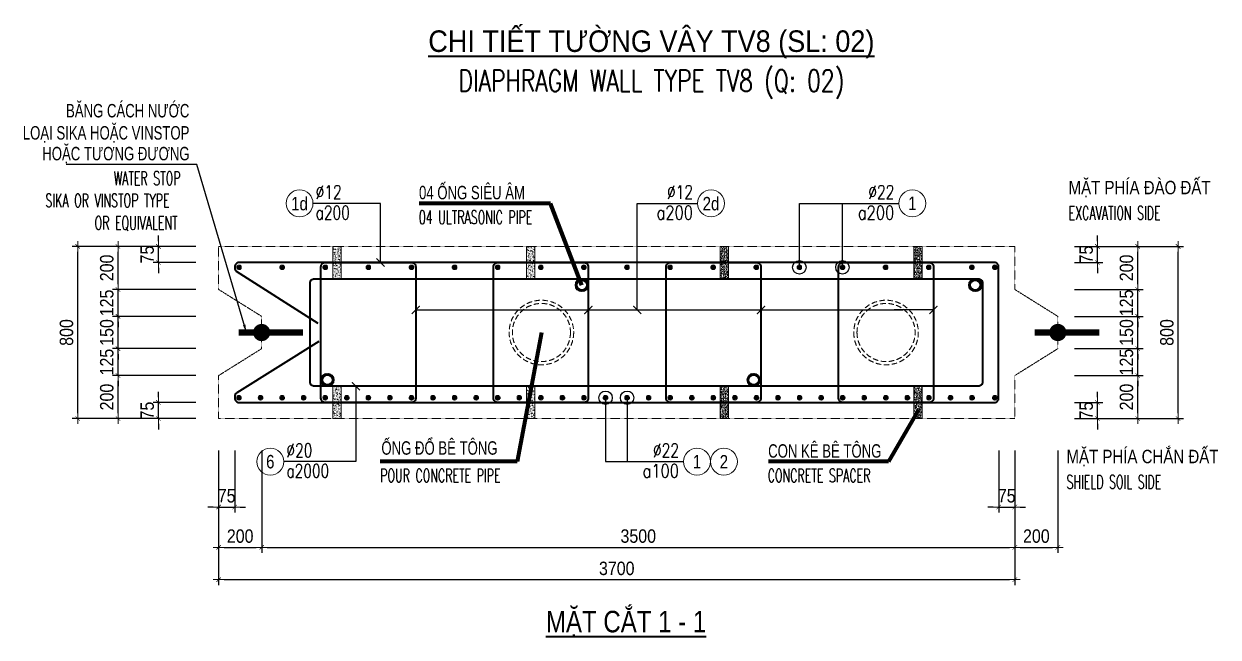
# Model space of a CAD drawing. Header units: millimetres. Extents: x -642477 to 1168880, y -27982 to 330379.
# Drawn here: x 1018572 to 1035221, y 93198 to 101745 of the extents above; entities that cross this region are included whole.
import ezdxf
from ezdxf.enums import TextEntityAlignment as Align

# ---------------------------------------------------------------- set-up
doc = ezdxf.new("R2010")
doc.units = ezdxf.units.MM
doc.linetypes.add('HIDDEN', pattern=[0.375, 0.25, -0.125])
doc.linetypes.add('HIDDEN2', pattern=[4.7625, 3.175, -1.5875])
doc.layers.get('0').update_dxf_attribs({"lineweight": 20})
doc.layers.get('Defpoints').update_dxf_attribs({"color": 151, "lineweight": 9})
for name, color, linetype, lineweight in [('NDC_S_BEAM', 3, 'HIDDEN2', 20), ('NDC_S_BREAK-LINE', 1, 'Continuous', 15), ('NDC_S_DIAPHGRAM WALL', 3, 'Continuous', 20), ('NDC_S_DIM', 1, 'Continuous', 15), ('NDC_S_ENG TITLE', 3, 'Continuous', 20), ('NDC_S_HATCH MATERIAL', 8, 'Continuous', 13), ('NDC_S_LEADER', 1, 'Continuous', 15), ('NDC_S_LEVEL TEXT', 7, 'Continuous', 20), ('NDC_S_REBAR', 4, 'Continuous', 35), ('NDC_S_VN TEXT', 7, 'Continuous', 20), ('NDC_S_VN TITLE', 6, 'Continuous', 35)]:
    doc.layers.add(name, color=color, linetype=linetype, lineweight=lineweight)
doc.layers.add('NDC_S_REBAR DES.', color=2, linetype='Continuous')
doc.styles.add('ARIAL', font='arial.ttf', dxfattribs={"width": 0.8})
doc.styles.add('NDC_ARIAL', font='arial.ttf', dxfattribs={"width": 0.85})
doc.styles.add('NDC_DIM', font='', dxfattribs={"width": 0.75})
doc.styles.add('NDC_EN TXT', font='romans.shx', dxfattribs={"width": 0.8})
doc.styles.get('NDC_DIM').set_extended_font_data('Dotum')
doc.dimstyles.new('A1-NDC-1-25 (x3)', dxfattribs={"dimscale": 75, "dimtxt": 2.5, "dimasz": 1, "dimexe": 1, "dimexo": 0, "dimgap": 0.8, "dimtad": 1, "dimdec": 0, "dimlfac": 0.333333, "dimdsep": 46, "dimtxsty": 'NDC_ARIAL', "dimblk": 'DIMMARK', "dimcen": 49999.938995, "dimdle": 1.5, "dimclrd": 1, "dimclre": 1, "dimclrt": 3, "dimadec": 0, "dimazin": 0, "dimtfac": 1, "dimtdec": 0, "dimtix": 1, "dimtmove": 2, "dimatfit": 3, "dimfxl": 1, "dimarcsym": 0})
doc.dimstyles.new('NDC_dim_25', dxfattribs={"dimscale": 25, "dimtxt": 2.2, "dimasz": 1.5, "dimexe": 1.5, "dimexo": 2.5, "dimgap": 1, "dimtad": 1, "dimdec": 0, "dimzin": 0, "dimdsep": 46, "dimtxsty": 'NDC_DIM', "dimblk": 'DIMMARK', "dimcen": 0.09, "dimdle": 1.2, "dimclrd": 1, "dimclre": 1, "dimclrt": 3, "dimadec": 0, "dimazin": 0, "dimtfac": 1, "dimtdec": 0, "dimtix": 1, "dimtofl": 0, "dimtmove": 0, "dimatfit": 3, "dimfxl": 6, "dimfxlon": 1, "dimtolj": 1, "dimtzin": 0, "dimarcsym": 0})

# ---------------------------------------------------------------- blocks, each defined once
blk = doc.blocks.new('DIMMARK')
at = {"layer": 'NDC_S_DIM', "color": 1}
blk.add_line((-1.5, 0), (1, 0), dxfattribs=at)
at = {"layer": 'NDC_S_DIM', "color": 2, "const_width": 0.1}
blk.add_lwpolyline([(-0.424, -0.424), (0.424, 0.424)], dxfattribs=at)
blk = doc.blocks.new('*D1582')
at = {"layer": 'Defpoints', "color": 0, "ltscale": 100, "transparency": 16777216}
for p in [(1019884, 96844), (1020967, 96844), (1020967, 96244)]:
    blk.add_point(p, dxfattribs=at)
at = {"layer": 'NDC_S_DIM', "color": 1, "lineweight": -2, "ltscale": 100, "transparency": 16777216}
for p, q in [((1020967, 96844), (1019809, 96844)), ((1019884, 96319), (1019884, 96769)), ((1020967, 96244), (1019809, 96244))]:
    blk.add_line(p, q, dxfattribs=at)
at = {"layer": 'NDC_S_DIM', "color": 1, "lineweight": -2, "ltscale": 100, "transparency": 16777216, "xscale": 75, "yscale": 75, "zscale": 75}
for p, rotation in [((1019884, 96844), 90), ((1019884, 96244), 270)]:
    blk.add_blockref('DIMMARK', p, dxfattribs=dict(at, rotation=rotation))
at = {"layer": 'NDC_S_DIM', "color": 3, "ltscale": 100, "transparency": 16777216, "insert": (1019728, 96544), "char_height": 187.5, "attachment_point": 5, "rotation": 90, "style": 'NDC_ARIAL'}
blk.add_mtext('200', dxfattribs=at)
blk = doc.blocks.new('*D1583')
at = {"layer": 'Defpoints', "color": 0, "ltscale": 100, "transparency": 16777216}
for p in [(1019884, 97219), (1020967, 97219), (1020967, 96844)]:
    blk.add_point(p, dxfattribs=at)
at = {"layer": 'NDC_S_DIM', "color": 1, "lineweight": -2, "ltscale": 100, "transparency": 16777216}
for p, q in [((1019884, 97294), (1019884, 97369)), ((1020967, 97219), (1019809, 97219)), ((1019884, 96844), (1019884, 97219)), ((1020967, 96844), (1019809, 96844)), ((1019884, 96769), (1019884, 96694))]:
    blk.add_line(p, q, dxfattribs=at)
at = {"layer": 'NDC_S_DIM', "color": 1, "lineweight": -2, "ltscale": 100, "transparency": 16777216, "xscale": 75, "yscale": 75, "zscale": 75}
for p, rotation in [((1019884, 97219), 270), ((1019884, 96844), 90)]:
    blk.add_blockref('DIMMARK', p, dxfattribs=dict(at, rotation=rotation))
at = {"layer": 'NDC_S_DIM', "color": 3, "ltscale": 100, "transparency": 16777216, "insert": (1019728, 97031), "char_height": 187.5, "attachment_point": 5, "rotation": 90, "style": 'NDC_ARIAL'}
blk.add_mtext('125', dxfattribs=at)
blk = doc.blocks.new('*D1584')
at = {"layer": 'Defpoints', "color": 0, "ltscale": 100, "transparency": 16777216}
for p in [(1019884, 97669), (1020967, 97669), (1020967, 97219)]:
    blk.add_point(p, dxfattribs=at)
at = {"layer": 'NDC_S_DIM', "color": 1, "lineweight": -2, "ltscale": 100, "transparency": 16777216}
for p, q in [((1019884, 97744), (1019884, 97819)), ((1020967, 97669), (1019809, 97669)), ((1019884, 97219), (1019884, 97669)), ((1020967, 97219), (1019809, 97219)), ((1019884, 97144), (1019884, 97069))]:
    blk.add_line(p, q, dxfattribs=at)
at = {"layer": 'NDC_S_DIM', "color": 1, "lineweight": -2, "ltscale": 100, "transparency": 16777216, "xscale": 75, "yscale": 75, "zscale": 75}
for p, rotation in [((1019884, 97669), 270), ((1019884, 97219), 90)]:
    blk.add_blockref('DIMMARK', p, dxfattribs=dict(at, rotation=rotation))
at = {"layer": 'NDC_S_DIM', "color": 3, "ltscale": 100, "transparency": 16777216, "insert": (1019728, 97444), "char_height": 187.5, "attachment_point": 5, "rotation": 90, "style": 'NDC_ARIAL'}
blk.add_mtext('150', dxfattribs=at)
blk = doc.blocks.new('*D1585')
at = {"layer": 'Defpoints', "color": 0, "ltscale": 100, "transparency": 16777216}
for p in [(1019884, 98044), (1020967, 98044), (1020967, 97669)]:
    blk.add_point(p, dxfattribs=at)
at = {"layer": 'NDC_S_DIM', "color": 1, "lineweight": -2, "ltscale": 100, "transparency": 16777216}
for p, q in [((1019884, 98119), (1019884, 98194)), ((1020967, 98044), (1019809, 98044)), ((1019884, 97669), (1019884, 98044)), ((1020967, 97669), (1019809, 97669)), ((1019884, 97594), (1019884, 97519))]:
    blk.add_line(p, q, dxfattribs=at)
at = {"layer": 'NDC_S_DIM', "color": 1, "lineweight": -2, "ltscale": 100, "transparency": 16777216, "xscale": 75, "yscale": 75, "zscale": 75}
for p, rotation in [((1019884, 98044), 270), ((1019884, 97669), 90)]:
    blk.add_blockref('DIMMARK', p, dxfattribs=dict(at, rotation=rotation))
at = {"layer": 'NDC_S_DIM', "color": 3, "ltscale": 100, "transparency": 16777216, "insert": (1019728, 97856), "char_height": 187.5, "attachment_point": 5, "rotation": 90, "style": 'NDC_ARIAL'}
blk.add_mtext('125', dxfattribs=at)
blk = doc.blocks.new('*D1586')
at = {"layer": 'Defpoints', "color": 0, "ltscale": 100, "transparency": 16777216}
for p in [(1019884, 98644), (1020967, 98644), (1020967, 98044)]:
    blk.add_point(p, dxfattribs=at)
at = {"layer": 'NDC_S_DIM', "color": 1, "lineweight": -2, "ltscale": 100, "transparency": 16777216}
for p, q in [((1020967, 98644), (1019809, 98644)), ((1019884, 98119), (1019884, 98569)), ((1020967, 98044), (1019809, 98044))]:
    blk.add_line(p, q, dxfattribs=at)
at = {"layer": 'NDC_S_DIM', "color": 1, "lineweight": -2, "ltscale": 100, "transparency": 16777216, "xscale": 75, "yscale": 75, "zscale": 75}
for p, rotation in [((1019884, 98644), 90), ((1019884, 98044), 270)]:
    blk.add_blockref('DIMMARK', p, dxfattribs=dict(at, rotation=rotation))
at = {"layer": 'NDC_S_DIM', "color": 3, "ltscale": 100, "transparency": 16777216, "insert": (1019728, 98344), "char_height": 187.5, "attachment_point": 5, "rotation": 90, "style": 'NDC_ARIAL'}
blk.add_mtext('200', dxfattribs=at)
blk = doc.blocks.new('*D1587')
at = {"layer": 'Defpoints', "color": 0, "ltscale": 100, "transparency": 16777216}
for p in [(1019322, 98644), (1020967, 98644), (1020967, 96244)]:
    blk.add_point(p, dxfattribs=at)
at = {"layer": 'NDC_S_DIM', "color": 1, "lineweight": -2, "ltscale": 100, "transparency": 16777216}
for p, q in [((1020967, 98644), (1019247, 98644)), ((1019322, 96319), (1019322, 98569)), ((1020967, 96244), (1019247, 96244))]:
    blk.add_line(p, q, dxfattribs=at)
at = {"layer": 'NDC_S_DIM', "color": 1, "lineweight": -2, "ltscale": 100, "transparency": 16777216, "xscale": 75, "yscale": 75, "zscale": 75}
for p, rotation in [((1019322, 98644), 90), ((1019322, 96244), 270)]:
    blk.add_blockref('DIMMARK', p, dxfattribs=dict(at, rotation=rotation))
at = {"layer": 'NDC_S_DIM', "color": 3, "ltscale": 100, "transparency": 16777216, "insert": (1019166, 97444), "char_height": 187.5, "attachment_point": 5, "rotation": 90, "style": 'NDC_ARIAL'}
blk.add_mtext('800', dxfattribs=at)
blk = doc.blocks.new('*D1588')
at = {"layer": 'Defpoints', "color": 0, "ltscale": 100, "transparency": 16777216}
for p in [(1020447, 96469), (1020967, 96469), (1020967, 96244)]:
    blk.add_point(p, dxfattribs=at)
at = {"layer": 'NDC_S_DIM', "color": 1, "lineweight": -2, "ltscale": 100, "transparency": 16777216}
for p, q in [((1020447, 96544), (1020447, 96619)), ((1020967, 96469), (1020372, 96469)), ((1020447, 96244), (1020447, 96469)), ((1020967, 96244), (1020372, 96244)), ((1020447, 96169), (1020447, 96094))]:
    blk.add_line(p, q, dxfattribs=at)
at = {"layer": 'NDC_S_DIM', "color": 1, "lineweight": -2, "ltscale": 100, "transparency": 16777216, "xscale": 75, "yscale": 75, "zscale": 75}
for p, rotation in [((1020447, 96469), 270), ((1020447, 96244), 90)]:
    blk.add_blockref('DIMMARK', p, dxfattribs=dict(at, rotation=rotation))
at = {"layer": 'NDC_S_DIM', "color": 3, "ltscale": 100, "transparency": 16777216, "insert": (1020291, 96356), "char_height": 187.5, "attachment_point": 5, "rotation": 90, "style": 'NDC_ARIAL'}
blk.add_mtext('75', dxfattribs=at)
blk = doc.blocks.new('*D1589')
at = {"layer": 'Defpoints', "color": 0, "ltscale": 100, "transparency": 16777216}
for p in [(1020447, 98644), (1020967, 98644), (1020967, 98419)]:
    blk.add_point(p, dxfattribs=at)
at = {"layer": 'NDC_S_DIM', "color": 1, "lineweight": -2, "ltscale": 100, "transparency": 16777216}
for p, q in [((1020447, 98719), (1020447, 98794)), ((1020967, 98644), (1020372, 98644)), ((1020447, 98419), (1020447, 98644)), ((1020967, 98419), (1020372, 98419)), ((1020447, 98344), (1020447, 98269))]:
    blk.add_line(p, q, dxfattribs=at)
at = {"layer": 'NDC_S_DIM', "color": 1, "lineweight": -2, "ltscale": 100, "transparency": 16777216, "xscale": 75, "yscale": 75, "zscale": 75}
for p, rotation in [((1020447, 98644), 270), ((1020447, 98419), 90)]:
    blk.add_blockref('DIMMARK', p, dxfattribs=dict(at, rotation=rotation))
at = {"layer": 'NDC_S_DIM', "color": 3, "ltscale": 100, "transparency": 16777216, "insert": (1020291, 98531), "char_height": 187.5, "attachment_point": 5, "rotation": 90, "style": 'NDC_ARIAL'}
blk.add_mtext('75', dxfattribs=at)
blk = doc.blocks.new('Ong sieu am')
at = {"layer": 'NDC_S_HATCH MATERIAL'}
h = blk.add_hatch(dxfattribs=at)
h.set_pattern_fill('ANSI31', color=256, scale=20)
h.set_pattern_definition([(45, (0, 0), (-1.76776695, 1.76776695), [])])
h.paths.add_polyline_path([(-7119.3, 51158.9, 1), (-7179.3, 51158.9, 1)])
h.paths.add_polyline_path([(-7171.3, 51158.9, -1), (-7127.3, 51158.9, -1)], flags=16)
at = {"layer": 'NDC_S_REBAR DES.'}
for radius in [30, 22]:
    blk.add_circle((-7149.3, 51158.9), radius, dxfattribs=at)
blk = doc.blocks.new('ong do BT')
at = {"layer": 'NDC_S_HATCH MATERIAL', "linetype": 'HIDDEN', "ltscale": 100}
for radius in [150, 135]:
    blk.add_circle((-6323.7, 51237.8), radius, dxfattribs=at)
blk = doc.blocks.new('*D1590')
at = {"layer": 'Defpoints', "color": 0, "ltscale": 100, "transparency": 16777216}
for p in [(1033218, 96844), (1034100, 96844), (1033218, 96244)]:
    blk.add_point(p, dxfattribs=at)
at = {"layer": 'NDC_S_DIM', "color": 1, "lineweight": -2, "ltscale": 100, "transparency": 16777216}
for p, q in [((1033218, 96844), (1034175, 96844)), ((1034100, 96319), (1034100, 96769)), ((1033218, 96244), (1034175, 96244))]:
    blk.add_line(p, q, dxfattribs=at)
at = {"layer": 'NDC_S_DIM', "color": 1, "lineweight": -2, "ltscale": 100, "transparency": 16777216, "xscale": 75, "yscale": 75, "zscale": 75}
for p, rotation in [((1034100, 96844), 90), ((1034100, 96244), 270)]:
    blk.add_blockref('DIMMARK', p, dxfattribs=dict(at, rotation=rotation))
at = {"layer": 'NDC_S_DIM', "color": 3, "ltscale": 100, "transparency": 16777216, "insert": (1033944, 96544), "char_height": 187.5, "attachment_point": 5, "rotation": 90, "style": 'NDC_ARIAL'}
blk.add_mtext('200', dxfattribs=at)
blk = doc.blocks.new('*D1591')
at = {"layer": 'Defpoints', "color": 0, "ltscale": 100, "transparency": 16777216}
for p in [(1033218, 97219), (1034100, 97219), (1033218, 96844)]:
    blk.add_point(p, dxfattribs=at)
at = {"layer": 'NDC_S_DIM', "color": 1, "lineweight": -2, "ltscale": 100, "transparency": 16777216}
for p, q in [((1034100, 97294), (1034100, 97369)), ((1033218, 97219), (1034175, 97219)), ((1034100, 96844), (1034100, 97219)), ((1033218, 96844), (1034175, 96844)), ((1034100, 96769), (1034100, 96694))]:
    blk.add_line(p, q, dxfattribs=at)
at = {"layer": 'NDC_S_DIM', "color": 1, "lineweight": -2, "ltscale": 100, "transparency": 16777216, "xscale": 75, "yscale": 75, "zscale": 75}
for p, rotation in [((1034100, 97219), 270), ((1034100, 96844), 90)]:
    blk.add_blockref('DIMMARK', p, dxfattribs=dict(at, rotation=rotation))
at = {"layer": 'NDC_S_DIM', "color": 3, "ltscale": 100, "transparency": 16777216, "insert": (1033944, 97031), "char_height": 187.5, "attachment_point": 5, "rotation": 90, "style": 'NDC_ARIAL'}
blk.add_mtext('125', dxfattribs=at)
blk = doc.blocks.new('*D1592')
at = {"layer": 'Defpoints', "color": 0, "ltscale": 100, "transparency": 16777216}
for p in [(1033218, 97669), (1034100, 97669), (1033218, 97219)]:
    blk.add_point(p, dxfattribs=at)
at = {"layer": 'NDC_S_DIM', "color": 1, "lineweight": -2, "ltscale": 100, "transparency": 16777216}
for p, q in [((1034100, 97744), (1034100, 97819)), ((1033218, 97669), (1034175, 97669)), ((1034100, 97219), (1034100, 97669)), ((1033218, 97219), (1034175, 97219)), ((1034100, 97144), (1034100, 97069))]:
    blk.add_line(p, q, dxfattribs=at)
at = {"layer": 'NDC_S_DIM', "color": 1, "lineweight": -2, "ltscale": 100, "transparency": 16777216, "xscale": 75, "yscale": 75, "zscale": 75}
for p, rotation in [((1034100, 97669), 270), ((1034100, 97219), 90)]:
    blk.add_blockref('DIMMARK', p, dxfattribs=dict(at, rotation=rotation))
at = {"layer": 'NDC_S_DIM', "color": 3, "ltscale": 100, "transparency": 16777216, "insert": (1033944, 97444), "char_height": 187.5, "attachment_point": 5, "rotation": 90, "style": 'NDC_ARIAL'}
blk.add_mtext('150', dxfattribs=at)
blk = doc.blocks.new('*D1593')
at = {"layer": 'Defpoints', "color": 0, "ltscale": 100, "transparency": 16777216}
for p in [(1033218, 98044), (1034100, 98044), (1033218, 97669)]:
    blk.add_point(p, dxfattribs=at)
at = {"layer": 'NDC_S_DIM', "color": 1, "lineweight": -2, "ltscale": 100, "transparency": 16777216}
for p, q in [((1034100, 98119), (1034100, 98194)), ((1033218, 98044), (1034175, 98044)), ((1034100, 97669), (1034100, 98044)), ((1033218, 97669), (1034175, 97669)), ((1034100, 97594), (1034100, 97519))]:
    blk.add_line(p, q, dxfattribs=at)
at = {"layer": 'NDC_S_DIM', "color": 1, "lineweight": -2, "ltscale": 100, "transparency": 16777216, "xscale": 75, "yscale": 75, "zscale": 75}
for p, rotation in [((1034100, 98044), 270), ((1034100, 97669), 90)]:
    blk.add_blockref('DIMMARK', p, dxfattribs=dict(at, rotation=rotation))
at = {"layer": 'NDC_S_DIM', "color": 3, "ltscale": 100, "transparency": 16777216, "insert": (1033944, 97856), "char_height": 187.5, "attachment_point": 5, "rotation": 90, "style": 'NDC_ARIAL'}
blk.add_mtext('125', dxfattribs=at)
blk = doc.blocks.new('*D1594')
at = {"layer": 'Defpoints', "color": 0, "ltscale": 100, "transparency": 16777216}
for p in [(1033218, 98644), (1034100, 98644), (1033218, 98044)]:
    blk.add_point(p, dxfattribs=at)
at = {"layer": 'NDC_S_DIM', "color": 1, "lineweight": -2, "ltscale": 100, "transparency": 16777216}
for p, q in [((1033218, 98644), (1034175, 98644)), ((1034100, 98119), (1034100, 98569)), ((1033218, 98044), (1034175, 98044))]:
    blk.add_line(p, q, dxfattribs=at)
at = {"layer": 'NDC_S_DIM', "color": 1, "lineweight": -2, "ltscale": 100, "transparency": 16777216, "xscale": 75, "yscale": 75, "zscale": 75}
for p, rotation in [((1034100, 98644), 90), ((1034100, 98044), 270)]:
    blk.add_blockref('DIMMARK', p, dxfattribs=dict(at, rotation=rotation))
at = {"layer": 'NDC_S_DIM', "color": 3, "ltscale": 100, "transparency": 16777216, "insert": (1033944, 98344), "char_height": 187.5, "attachment_point": 5, "rotation": 90, "style": 'NDC_ARIAL'}
blk.add_mtext('200', dxfattribs=at)
blk = doc.blocks.new('*D1595')
at = {"layer": 'Defpoints', "color": 0, "ltscale": 100, "transparency": 16777216}
for p in [(1033218, 98644), (1034663, 98644), (1033218, 96244)]:
    blk.add_point(p, dxfattribs=at)
at = {"layer": 'NDC_S_DIM', "color": 1, "lineweight": -2, "ltscale": 100, "transparency": 16777216}
for p, q in [((1033218, 98644), (1034738, 98644)), ((1034663, 96319), (1034663, 98569)), ((1033218, 96244), (1034738, 96244))]:
    blk.add_line(p, q, dxfattribs=at)
at = {"layer": 'NDC_S_DIM', "color": 1, "lineweight": -2, "ltscale": 100, "transparency": 16777216, "xscale": 75, "yscale": 75, "zscale": 75}
for p, rotation in [((1034663, 98644), 90), ((1034663, 96244), 270)]:
    blk.add_blockref('DIMMARK', p, dxfattribs=dict(at, rotation=rotation))
at = {"layer": 'NDC_S_DIM', "color": 3, "ltscale": 100, "transparency": 16777216, "insert": (1034507, 97444), "char_height": 187.5, "attachment_point": 5, "rotation": 90, "style": 'NDC_ARIAL'}
blk.add_mtext('800', dxfattribs=at)
blk = doc.blocks.new('*D1596')
at = {"layer": 'Defpoints', "color": 0, "ltscale": 100, "transparency": 16777216}
for p in [(1033218, 96469), (1033538, 96469), (1033218, 96244)]:
    blk.add_point(p, dxfattribs=at)
at = {"layer": 'NDC_S_DIM', "color": 1, "lineweight": -2, "ltscale": 100, "transparency": 16777216}
for p, q in [((1033538, 96544), (1033538, 96619)), ((1033218, 96469), (1033613, 96469)), ((1033538, 96244), (1033538, 96469)), ((1033218, 96244), (1033613, 96244)), ((1033538, 96169), (1033538, 96094))]:
    blk.add_line(p, q, dxfattribs=at)
at = {"layer": 'NDC_S_DIM', "color": 1, "lineweight": -2, "ltscale": 100, "transparency": 16777216, "xscale": 75, "yscale": 75, "zscale": 75}
for p, rotation in [((1033538, 96469), 270), ((1033538, 96244), 90)]:
    blk.add_blockref('DIMMARK', p, dxfattribs=dict(at, rotation=rotation))
at = {"layer": 'NDC_S_DIM', "color": 3, "ltscale": 100, "transparency": 16777216, "insert": (1033382, 96356), "char_height": 187.5, "attachment_point": 5, "rotation": 90, "style": 'NDC_ARIAL'}
blk.add_mtext('75', dxfattribs=at)
blk = doc.blocks.new('*D1597')
at = {"layer": 'Defpoints', "color": 0, "ltscale": 100, "transparency": 16777216}
for p in [(1033218, 98644), (1033538, 98644), (1033218, 98419)]:
    blk.add_point(p, dxfattribs=at)
at = {"layer": 'NDC_S_DIM', "color": 1, "lineweight": -2, "ltscale": 100, "transparency": 16777216}
for p, q in [((1033538, 98719), (1033538, 98794)), ((1033218, 98644), (1033613, 98644)), ((1033538, 98419), (1033538, 98644)), ((1033218, 98419), (1033613, 98419)), ((1033538, 98344), (1033538, 98269))]:
    blk.add_line(p, q, dxfattribs=at)
at = {"layer": 'NDC_S_DIM', "color": 1, "lineweight": -2, "ltscale": 100, "transparency": 16777216, "xscale": 75, "yscale": 75, "zscale": 75}
for p, rotation in [((1033538, 98644), 270), ((1033538, 98419), 90)]:
    blk.add_blockref('DIMMARK', p, dxfattribs=dict(at, rotation=rotation))
at = {"layer": 'NDC_S_DIM', "color": 3, "ltscale": 100, "transparency": 16777216, "insert": (1033382, 98531), "char_height": 187.5, "attachment_point": 5, "rotation": 90, "style": 'NDC_ARIAL'}
blk.add_mtext('75', dxfattribs=at)
blk = doc.blocks.new('*D1598')
at = {"layer": 'Defpoints', "color": 0, "ltscale": 100, "transparency": 16777216}
for p in [(1021287, 95797), (1021512, 95797), (1021512, 95011)]:
    blk.add_point(p, dxfattribs=at)
at = {"layer": 'NDC_S_DIM', "color": 1, "lineweight": -2, "ltscale": 100, "transparency": 16777216}
for p, q in [((1021287, 95797), (1021287, 94936)), ((1021512, 95797), (1021512, 94936)), ((1021212, 95011), (1021137, 95011)), ((1021287, 95011), (1021512, 95011)), ((1021587, 95011), (1021662, 95011))]:
    blk.add_line(p, q, dxfattribs=at)
at = {"layer": 'NDC_S_DIM', "color": 1, "lineweight": -2, "ltscale": 100, "transparency": 16777216, "xscale": 75, "yscale": 75, "zscale": 75}
blk.add_blockref('DIMMARK', (1021287, 95011), dxfattribs=at)
at = {"layer": 'NDC_S_DIM', "color": 1, "lineweight": -2, "ltscale": 100, "transparency": 16777216, "xscale": 75, "yscale": 75, "zscale": 75, "rotation": 180}
blk.add_blockref('DIMMARK', (1021512, 95011), dxfattribs=at)
at = {"layer": 'NDC_S_DIM', "color": 3, "ltscale": 100, "transparency": 16777216, "insert": (1021399, 95167), "char_height": 187.5, "attachment_point": 5, "style": 'NDC_ARIAL'}
blk.add_mtext('75', dxfattribs=at)
blk = doc.blocks.new('*D1599')
at = {"layer": 'Defpoints', "color": 0, "ltscale": 100, "transparency": 16777216}
for p in [(1032162, 95797), (1032387, 95797), (1032387, 95011)]:
    blk.add_point(p, dxfattribs=at)
at = {"layer": 'NDC_S_DIM', "color": 1, "lineweight": -2, "ltscale": 100, "transparency": 16777216}
for p, q in [((1032162, 95797), (1032162, 94936)), ((1032387, 95797), (1032387, 94936)), ((1032087, 95011), (1032012, 95011)), ((1032162, 95011), (1032387, 95011)), ((1032462, 95011), (1032537, 95011))]:
    blk.add_line(p, q, dxfattribs=at)
at = {"layer": 'NDC_S_DIM', "color": 1, "lineweight": -2, "ltscale": 100, "transparency": 16777216, "xscale": 75, "yscale": 75, "zscale": 75}
blk.add_blockref('DIMMARK', (1032162, 95011), dxfattribs=at)
at = {"layer": 'NDC_S_DIM', "color": 1, "lineweight": -2, "ltscale": 100, "transparency": 16777216, "xscale": 75, "yscale": 75, "zscale": 75, "rotation": 180}
blk.add_blockref('DIMMARK', (1032387, 95011), dxfattribs=at)
at = {"layer": 'NDC_S_DIM', "color": 3, "ltscale": 100, "transparency": 16777216, "insert": (1032274, 95167), "char_height": 187.5, "attachment_point": 5, "style": 'NDC_ARIAL'}
blk.add_mtext('75', dxfattribs=at)
blk = doc.blocks.new('*D1600')
at = {"layer": 'Defpoints', "color": 0, "ltscale": 100, "transparency": 16777216}
for p in [(1021287, 95797), (1021887, 95797), (1021887, 94449)]:
    blk.add_point(p, dxfattribs=at)
at = {"layer": 'NDC_S_DIM', "color": 1, "lineweight": -2, "ltscale": 100, "transparency": 16777216}
for p, q in [((1021287, 95797), (1021287, 94374)), ((1021887, 95797), (1021887, 94374)), ((1021362, 94449), (1021812, 94449))]:
    blk.add_line(p, q, dxfattribs=at)
at = {"layer": 'NDC_S_DIM', "color": 1, "lineweight": -2, "ltscale": 100, "transparency": 16777216, "xscale": 75, "yscale": 75, "zscale": 75, "rotation": 180}
blk.add_blockref('DIMMARK', (1021287, 94449), dxfattribs=at)
at = {"layer": 'NDC_S_DIM', "color": 1, "lineweight": -2, "ltscale": 100, "transparency": 16777216, "xscale": 75, "yscale": 75, "zscale": 75}
blk.add_blockref('DIMMARK', (1021887, 94449), dxfattribs=at)
at = {"layer": 'NDC_S_DIM', "color": 3, "ltscale": 100, "transparency": 16777216, "insert": (1021587, 94605), "char_height": 187.5, "attachment_point": 5, "style": 'NDC_ARIAL'}
blk.add_mtext('200', dxfattribs=at)
blk = doc.blocks.new('*D1601')
at = {"layer": 'Defpoints', "color": 0, "ltscale": 100, "transparency": 16777216}
for p in [(1021887, 95797), (1032387, 95797), (1032387, 94449)]:
    blk.add_point(p, dxfattribs=at)
at = {"layer": 'NDC_S_DIM', "color": 1, "lineweight": -2, "ltscale": 100, "transparency": 16777216}
for p, q in [((1021887, 95797), (1021887, 94374)), ((1032387, 95797), (1032387, 94374)), ((1021962, 94449), (1032312, 94449))]:
    blk.add_line(p, q, dxfattribs=at)
at = {"layer": 'NDC_S_DIM', "color": 1, "lineweight": -2, "ltscale": 100, "transparency": 16777216, "xscale": 75, "yscale": 75, "zscale": 75, "rotation": 180}
blk.add_blockref('DIMMARK', (1021887, 94449), dxfattribs=at)
at = {"layer": 'NDC_S_DIM', "color": 1, "lineweight": -2, "ltscale": 100, "transparency": 16777216, "xscale": 75, "yscale": 75, "zscale": 75}
blk.add_blockref('DIMMARK', (1032387, 94449), dxfattribs=at)
at = {"layer": 'NDC_S_DIM', "color": 3, "ltscale": 100, "transparency": 16777216, "insert": (1027137, 94605), "char_height": 187.5, "attachment_point": 5, "style": 'NDC_ARIAL'}
blk.add_mtext('3500', dxfattribs=at)
blk = doc.blocks.new('*D1602')
at = {"layer": 'Defpoints', "color": 0, "ltscale": 100, "transparency": 16777216}
for p in [(1032387, 95797), (1032987, 95797), (1032987, 94449)]:
    blk.add_point(p, dxfattribs=at)
at = {"layer": 'NDC_S_DIM', "color": 1, "lineweight": -2, "ltscale": 100, "transparency": 16777216}
for p, q in [((1032387, 95797), (1032387, 94374)), ((1032987, 95797), (1032987, 94374)), ((1032462, 94449), (1032912, 94449))]:
    blk.add_line(p, q, dxfattribs=at)
at = {"layer": 'NDC_S_DIM', "color": 1, "lineweight": -2, "ltscale": 100, "transparency": 16777216, "xscale": 75, "yscale": 75, "zscale": 75, "rotation": 180}
blk.add_blockref('DIMMARK', (1032387, 94449), dxfattribs=at)
at = {"layer": 'NDC_S_DIM', "color": 1, "lineweight": -2, "ltscale": 100, "transparency": 16777216, "xscale": 75, "yscale": 75, "zscale": 75}
blk.add_blockref('DIMMARK', (1032987, 94449), dxfattribs=at)
at = {"layer": 'NDC_S_DIM', "color": 3, "ltscale": 100, "transparency": 16777216, "insert": (1032687, 94605), "char_height": 187.5, "attachment_point": 5, "style": 'NDC_ARIAL'}
blk.add_mtext('200', dxfattribs=at)
blk = doc.blocks.new('*D1603')
at = {"layer": 'Defpoints', "color": 0, "ltscale": 100, "transparency": 16777216}
for p in [(1021287, 95797), (1032387, 95797), (1032387, 93999)]:
    blk.add_point(p, dxfattribs=at)
at = {"layer": 'NDC_S_DIM', "color": 1, "lineweight": -2, "ltscale": 100, "transparency": 16777216}
for p, q in [((1021287, 95797), (1021287, 93924)), ((1032387, 95797), (1032387, 93924)), ((1021362, 93999), (1032312, 93999))]:
    blk.add_line(p, q, dxfattribs=at)
at = {"layer": 'NDC_S_DIM', "color": 1, "lineweight": -2, "ltscale": 100, "transparency": 16777216, "xscale": 75, "yscale": 75, "zscale": 75, "rotation": 180}
blk.add_blockref('DIMMARK', (1021287, 93999), dxfattribs=at)
at = {"layer": 'NDC_S_DIM', "color": 1, "lineweight": -2, "ltscale": 100, "transparency": 16777216, "xscale": 75, "yscale": 75, "zscale": 75}
blk.add_blockref('DIMMARK', (1032387, 93999), dxfattribs=at)
at = {"layer": 'NDC_S_DIM', "color": 3, "ltscale": 100, "transparency": 16777216, "insert": (1026837, 94155), "char_height": 187.5, "attachment_point": 5, "style": 'NDC_ARIAL'}
blk.add_mtext('3700', dxfattribs=at)
blk = doc.blocks.new('con ke BT')
at = {"layer": 'NDC_S_HATCH MATERIAL'}
h = blk.add_hatch(dxfattribs=at)
h.set_pattern_fill('AR-CONC', color=256, scale=2)
h.set_pattern_definition([(50, (0, 0), (14.3452037, -1.2550427), [1.5, -16.5]), (355, (0, 0), (-2.7750267, 15.0438427), [1.2, -13.2]), (100.451444, (1.195, -0.105), (11.570177, 13.7888), [1.274804, -14.0228422]), (46.1842, (0, 4), (21.3448266, -3.3103856), [2.25, -24.75]), (96.635635, (1.779, 3.724), (18.693239, 19.482372), [1.912207, -21.034275]), (351.184164, (0, 4), (18.693239, 19.482372), [1.8, -19.8]), (21, (2, 3), (11.938141, -8.0523778), [1.5, -16.5]), (326, (2, 3), (4.8663066, 14.503001), [1.2, -13.2]), (71.451445, (2.995, 2.329), (16.8044475, 6.450623), [1.274804, -14.0228422]), (37.5, (0, 0), (0.2431971, 6.6578771), [0, -13.04, 0, -13.4, 0, -13.25]), (7.5, (0, 0), (5.2613907, 7.8882342), [0, -7.64, 0, -12.74, 0, -5.05]), (327.5, (-4.46, 0), (10.6764487, -0.45109743), [0, -5, 0, -15.6, 0, -20.7]), (317.5, (-6.46, 0), (11.6637234, 2.0020996), [0, -6.5, 0, -10.36, 0, -14.7])])
h.paths.add_polyline_path([(-7076.9, 51430.9), (-7116.9, 51430.9), (-7116.9, 51280.9), (-7076.9, 51280.9)])
at = {"layer": 'NDC_S_BREAK-LINE'}
blk.add_lwpolyline([(-7116.9, 51430.9), (-7116.9, 51280.9), (-7076.9, 51280.9), (-7076.9, 51430.9)], close=True, dxfattribs=at)
blk = doc.blocks.new('*U1558')
at = {"layer": 'NDC_S_LEADER', "xscale": 3, "yscale": 3, "zscale": 3}
blk.add_blockref('con ke BT', (21291, -154068), dxfattribs=at)
blk = doc.blocks.new('*U1559')
at = {"layer": 'NDC_S_DIM', "color": 0, "linetype": 'ByBlock', "lineweight": -2, "transparency": 16777216}
for p in [(0, 0), (2700, 0), (5400, 0), (8100, 0)]:
    blk.add_blockref('*U1558', p, dxfattribs=at)
blk = doc.blocks.new('*U1544')
at = {"layer": 'NDC_S_LEADER', "xscale": 3, "yscale": 3, "zscale": 3}
blk.add_blockref('con ke BT', (21291, -154068), dxfattribs=at)
blk = doc.blocks.new('*U1545')
at = {"layer": 'NDC_S_DIM', "color": 0, "linetype": 'ByBlock', "lineweight": -2, "transparency": 16777216}
for p in [(0, 0), (2700, 0), (5400, 0), (8100, 0)]:
    blk.add_blockref('*U1544', p, dxfattribs=at)
blk = doc.blocks.new('*U367')
blk.add_circle((-2.5, 0), 2.5)
at = {"layer": 'NDC_S_VN TEXT', "color": 3, "style": 'NDC_EN TXT', "width": 0.75}
for tag, p in [('DK1', (0.5, 0.85)), ('KC1', (0.5, -2.97))]:
    blk.add_attdef(tag, p, '', height=2.5, dxfattribs=at)
at = {"layer": 'NDC_S_VN TEXT', "color": 7, "style": 'ARIAL', "width": 0.8}
blk.add_attdef('SH2', text='', height=2.5, dxfattribs=at).set_placement((-2.5, 0), align=Align.MIDDLE)
blk = doc.blocks.new('*U366')
blk.add_circle((2.5, 0), 2.5)
at = {"layer": 'NDC_S_VN TEXT', "color": 3, "style": 'NDC_EN TXT'}
for tag, width, p in [('DK2', 0.75, (-0.85, 0.85)), ('KC2', 0.8, (-0.85, -2.97))]:
    blk.add_attdef(tag, text='', height=2.5, dxfattribs=dict(at, width=width)).set_placement(p, align=Align.RIGHT)
at = {"layer": 'NDC_S_VN TEXT', "color": 7, "style": 'ARIAL', "width": 0.8}
blk.add_attdef('SH3', text='', height=2.5, dxfattribs=at).set_placement((2.5, 0), align=Align.MIDDLE)
blk = doc.blocks.new('kata_block_THEP')
at = {"layer": 'NDC_S_REBAR', "color": 0}
for p, q in [((-0.5, 0), (0.5, 0)), ((-0.35, 0.35), (0.35, -0.35)), ((0.35, 0.35), (-0.35, -0.35)), ((0, 0.5), (0, -0.5))]:
    blk.add_line(p, q, dxfattribs=at)
at = {"layer": 'NDC_S_REBAR', "color": 0, "const_width": 0.0833}
blk.add_lwpolyline([(-0.5, 0, 1), (0.5, 0, 1), (-0.5, 0, 1)], format="xyb", dxfattribs=at)
blk = doc.blocks.new('*U1550')
at = {"layer": 'NDC_S_REBAR', "ltscale": 80, "xscale": 72, "yscale": 72, "zscale": 72}
blk.add_blockref('kata_block_THEP', (0, 0), dxfattribs=at)
blk = doc.blocks.new('*U1551')
at = {"layer": 'NDC_S_LEVEL TEXT', "color": 0, "linetype": 'ByBlock', "lineweight": -2, "transparency": 16777216}
for p in [(0, 0), (600.9, 0), (1201.8, 0), (1802.7, 0), (2403.6, 0), (3004.5, 0), (3605.4, 0), (4206.3, 0), (4807.2, 0), (5408.1, 0), (6009, 0), (6609.9, 0), (7210.8, 0), (7811.7, 0), (8412.6, 0), (9013.5, 0), (9614.4, 0), (10215.3, 0)]:
    blk.add_blockref('*U1550', p, dxfattribs=at)
blk = doc.blocks.new('*U1552')
at = {"layer": 'NDC_S_REBAR', "ltscale": 80, "xscale": 72, "yscale": 72, "zscale": 72}
blk.add_blockref('kata_block_THEP', (0, 0), dxfattribs=at)
blk = doc.blocks.new('*U1553')
at = {"layer": 'NDC_S_LEVEL TEXT', "color": 0, "linetype": 'ByBlock', "lineweight": -2, "transparency": 16777216}
for p in [(0, 0), (300.6, 0), (601.2, 0), (901.8, 0), (1202.4, 0), (1503, 0), (1803.6, 0), (2104.2, 0), (2404.8, 0), (2705.4, 0), (3006, 0), (3306.6, 0), (3607.2, 0), (3907.8, 0), (4208.4, 0), (4509, 0), (4809.6, 0), (5110.2, 0), (5410.8, 0), (5711.4, 0), (6012, 0), (6312.6, 0), (6613.2, 0), (6913.8, 0), (7214.4, 0), (7515, 0), (7815.6, 0), (8116.2, 0), (8416.8, 0), (8717.4, 0), (9018, 0), (9318.6, 0), (9619.2, 0), (9919.8, 0), (10220.4, 0)]:
    blk.add_blockref('*U1552', p, dxfattribs=at)

msp = doc.modelspace()

# ---------------------------------------------------------------- linework, layer by layer
at = {"layer": 'NDC_S_BEAM'}
msp.add_lwpolyline([(1032386.6, 96243.7), (1032386.6, 96843.7), (1032986.6, 97218.7), (1032986.6, 97668.7), (1032386.6, 98043.7), (1032386.6, 98643.7), (1021286.6, 98643.7), (1021286.6, 98043.7), (1021886.6, 97668.7), (1021886.6, 97218.7), (1021286.6, 96843.7), (1021286.6, 96243.7)], close=True, dxfattribs=at)
at = {"layer": 'NDC_S_DIAPHGRAM WALL', "ltscale": 50, "const_width": 90}
for points in [[(1021564.5, 97443.7), (1022464.5, 97443.7)], [(1032664.5, 97443.7), (1033564.5, 97443.7)]]:
    msp.add_lwpolyline(points, dxfattribs=at)
at = {"layer": 'NDC_S_DIAPHGRAM WALL', "ltscale": 50, "const_width": 120}
for points in [[(1021826.6, 97443.7, 1), (1021946.6, 97443.7, 1)], [(1032926.6, 97443.7, 1), (1033046.6, 97443.7, 1)]]:
    msp.add_lwpolyline(points, format="xyb", close=True, dxfattribs=at)
at = {"layer": 'NDC_S_DIM'}
msp.add_circle((1028330.8, 95643.6), 187.5, dxfattribs=at)
at = {"layer": 'NDC_S_REBAR'}
msp.add_lwpolyline([(1022682.2, 97318), (1021539.8, 96601, 0.2585925), (1021511.6, 96550.2), (1021511.6, 96528.7, 0.4142136), (1021571.6, 96468.7), (1032101.6, 96468.7, 0.4142136), (1032161.6, 96528.7), (1032161.6, 98358.7, 0.4142136), (1032101.6, 98418.7), (1021571.6, 98418.7, 0.4142136), (1021511.6, 98358.7), (1021511.6, 98342.9, 0.2239077), (1021533.4, 98296.6), (1022671, 97575.7)], format="xyb", dxfattribs=at)
for points in [[(1022773.5, 98418.7), (1023974.8, 98418.7, -0.4142136), (1024034.8, 98358.7), (1024034.8, 96528.7, -0.4142136), (1023974.8, 96468.7), (1022773.5, 96468.7, -0.4142136), (1022713.5, 96528.7), (1022713.5, 98358.7, -0.4142136)], [(1025179.5, 98418.7), (1026380.8, 98418.7, -0.4142136), (1026440.8, 98358.7), (1026440.8, 96528.7, -0.4142136), (1026380.8, 96468.7), (1025179.5, 96468.7, -0.4142136), (1025119.5, 96528.7), (1025119.5, 98358.7, -0.4142136)], [(1027585.5, 98418.7), (1028786.8, 98418.7, -0.4142136), (1028846.8, 98358.7), (1028846.8, 96528.7, -0.4142136), (1028786.8, 96468.7), (1027585.5, 96468.7, -0.4142136), (1027525.5, 96528.7), (1027525.5, 98358.7, -0.4142136)], [(1029990.9, 98418.7), (1031192.2, 98418.7, -0.4142136), (1031252.2, 98358.7), (1031252.2, 96528.7, -0.4142136), (1031192.2, 96468.7), (1029990.9, 96468.7, -0.4142136), (1029930.9, 96528.7), (1029930.9, 98358.7, -0.4142136)], [(1022621.6, 98193.7), (1031876.6, 98193.7, -0.4142136), (1031936.6, 98133.7), (1031936.6, 96753.7, -0.4142136), (1031876.6, 96693.7), (1022621.6, 96693.7, -0.4142136), (1022561.6, 96753.7), (1022561.6, 98133.7, -0.4142136)]]:
    msp.add_lwpolyline(points, format="xyb", close=True, dxfattribs=at)

# ---------------------------------------------------------------- block references
at = {"layer": 'NDC_S_DIM', "ltscale": 80, "xscale": 75, "yscale": 75, "zscale": 75}
for name, p, values in [('*U367', (1022602, 99243.7), {'SH2': '1d', 'DK1': '%%c12', 'KC1': 'a200'}), ('*U366', (1027963.8, 99243.7), {'SH3': '2d', 'DK2': '%%c12', 'KC2': 'a200'}), ('*U366', (1030770.1, 99243.7), {'SH3': '1', 'DK2': '%%c22', 'KC2': 'a200'}), ('*U367', (1022194.6, 95643.6), {'SH2': '6', 'DK1': '%%c20', 'KC1': 'a2000'}), ('*U366', (1027768.3, 95643.6), {'SH3': '1', 'DK2': '%%c22', 'KC2': 'a100'})]:
    msp.add_blockref(name, p, dxfattribs=at).add_auto_attribs(values)
at = {"layer": 'NDC_S_DIM'}
for name, p in [('*U1559', (1022936.6, 98418.7)), ('*U1545', (1022936.6, 96468.7))]:
    msp.add_blockref(name, p, dxfattribs=at)
at = {"layer": 'NDC_S_LEADER', "yscale": 3, "zscale": 3}
for name, p, xscale in [('Ong sieu am', (1047798.7, -55372.9), 3), ('Ong sieu am', (1053283, -55372.9), 3), ('ong do BT', (1044757.8, -56269.8), 3), ('ong do BT', (1011620.3, -56269.8), -3), ('Ong sieu am', (1044251.4, -56692.9), 3), ('Ong sieu am', (1050193.9, -56692.9), 3)]:
    msp.add_blockref(name, p, dxfattribs=dict(at, xscale=xscale))
at = {"layer": 'NDC_S_LEVEL TEXT'}
msp.add_blockref('*U1551', (1021571.1, 98352.7), dxfattribs=at)
at = {"layer": 'NDC_S_LEVEL TEXT', "extrusion": (0, 0, -1), "zscale": -1, "rotation": 180}
msp.add_blockref('*U1553', (-1021571.1, 96534.7), dxfattribs=at)
at = {"layer": 'NDC_S_REBAR', "ltscale": 80, "xscale": 72, "yscale": 72, "zscale": 72}
for p in [(1032108, 98352.7), (1032108, 96534.7)]:
    msp.add_blockref('kata_block_THEP', p, dxfattribs=at)

# ---------------------------------------------------------------- texts
at = {"layer": 'NDC_S_ENG TITLE', "style": 'NDC_EN TXT', "width": 0.75}
msp.add_text('DIAPHRAGM WALL TYPE TV8 (Q: 02)', height=300, dxfattribs=at).set_placement((1027319.8, 100931.7), align=Align.MIDDLE)
at = {"layer": 'NDC_S_ENG TITLE', "style": 'NDC_EN TXT', "width": 0.6}
for s, p in [('WATER STOP', (1019825.4, 99593.3)), ('SIKA OR VINSTOP TYPE', (1018871.8, 99284.6)), ('OR EQUIVALENT', (1019557.5, 98971.2)), ('04 ULTRASONIC PIPE', (1024078.1, 99050)), ('EXCAVATION SIDE', (1033136.3, 99109.2)), ('POUR CONCRETE PIPE', (1023539.1, 95450)), ('CONCRETE SPACER', (1028941.5, 95450)), ('SHIELD SOIL SIDE', (1033107.2, 95360.8))]:
    msp.add_text(s, height=187.5, dxfattribs=at).set_placement(p, align=Align.MIDDLE_LEFT)
at = {"layer": 'NDC_S_LEVEL TEXT', "style": 'NDC_ARIAL'}
for s, width, p in [('BĂNG CÁCH NƯỚC', 0.7, (1019159.4, 100535.4)), ('LOẠI SIKA HOẶC VINSTOP', 0.7, (1018556.7, 100226.8)), ('HOẶC TƯƠNG ĐƯƠNG', 0.7, (1018828.3, 99937.4)), ('MẶT PHÍA ĐÀO ĐẤT', 0.8, (1033136.3, 99464)), ('04 ỐNG SIÊU ÂM', 0.7, (1024080.6, 99394.1)), ('ỐNG ĐỔ BÊ TÔNG', 0.7, (1023555.9, 95834.1)), ('CON KÊ BÊ TÔNG', 0.7, (1028948.3, 95792.8)), ('MẶT PHÍA CHẮN ĐẤT', 0.8, (1033107.2, 95715.5))]:
    msp.add_text(s, height=187.5, dxfattribs=dict(at, width=width)).set_placement(p, align=Align.MIDDLE_LEFT)
at = {"layer": 'NDC_S_VN TEXT', "color": 7, "style": 'ARIAL', "width": 0.8}
msp.add_text('2', height=187.5, dxfattribs=at).set_placement((1028330.8, 95643.6), align=Align.MIDDLE)
at = {"layer": 'NDC_S_VN TITLE', "style": 'NDC_ARIAL'}
for s, width, p in [('%%UCHI TIẾT TƯỜNG VÂY TV8 (SL: 02)', 0.9, (1027319.8, 101504.9)), ('%%UMẶT CẮT 1 - 1', 0.8, (1026967.3, 93426.5))]:
    msp.add_text(s, height=300, dxfattribs=dict(at, width=width)).set_placement(p, align=Align.MIDDLE)

# ---------------------------------------------------------------- dimensions: what is measured, and where the dimension line sits
at = {"layer": 'NDC_S_DIM', "ltscale": 100}
for base, p1, p2, picture, middle in [((1020446.5, 98643.7), (1020967.3, 98418.7), (1020967.3, 98643.7), '*D1589', (1020291.2, 98531.2)), ((1033537.5, 98643.7), (1033218.3, 98418.7), (1033218.3, 98643.7), '*D1597', (1033382.2, 98531.2)), ((1019321.5, 98643.7), (1020967.3, 96243.7), (1020967.3, 98643.7), '*D1587', (1019165.8, 97443.7)), ((1019884, 98643.7), (1020967.3, 98043.7), (1020967.3, 98643.7), '*D1586', (1019728.3, 98343.7)), ((1034100, 98643.7), (1033218.3, 98043.7), (1033218.3, 98643.7), '*D1594', (1033944.3, 98343.7)), ((1034662.5, 98643.7), (1033218.3, 96243.7), (1033218.3, 98643.7), '*D1595', (1034506.8, 97443.7)), ((1019884, 98043.7), (1020967.3, 97668.7), (1020967.3, 98043.7), '*D1585', (1019728.3, 97856.2)), ((1034100, 98043.7), (1033218.3, 97668.7), (1033218.3, 98043.7), '*D1593', (1033944.3, 97856.2)), ((1019884, 97668.7), (1020967.3, 97218.7), (1020967.3, 97668.7), '*D1584', (1019728.3, 97443.7)), ((1034100, 97668.7), (1033218.3, 97218.7), (1033218.3, 97668.7), '*D1592', (1033944.3, 97443.7)), ((1019884, 97218.7), (1020967.3, 96843.7), (1020967.3, 97218.7), '*D1583', (1019728.3, 97031.2)), ((1034100, 97218.7), (1033218.3, 96843.7), (1033218.3, 97218.7), '*D1591', (1033944.3, 97031.2)), ((1019884, 96843.7), (1020967.3, 96243.7), (1020967.3, 96843.7), '*D1582', (1019728.3, 96543.7)), ((1034100, 96843.7), (1033218.3, 96243.7), (1033218.3, 96843.7), '*D1590', (1033944.3, 96543.7)), ((1020446.5, 96468.7), (1020967.3, 96243.7), (1020967.3, 96468.7), '*D1588', (1020291.2, 96356.2)), ((1033537.5, 96468.7), (1033218.3, 96243.7), (1033218.3, 96468.7), '*D1596', (1033382.2, 96356.2))]:
    dim = msp.add_linear_dim(base=base, p1=p1, p2=p2, angle=90, dimstyle='A1-NDC-1-25 (x3)', dxfattribs=at)
    dim.commit()
    dim.dimension.update_dxf_attribs({"geometry": picture, "text_midpoint": middle})
for base, p1, p2, picture, middle in [((1021511.6, 95011.5), (1021286.6, 95797.1), (1021511.6, 95797.1), '*D1598', (1021399.1, 95166.8)), ((1021886.6, 94449), (1021286.6, 95797.1), (1021886.6, 95797.1), '*D1600', (1021586.6, 94604.7)), ((1032386.6, 93999), (1021286.6, 95797.1), (1032386.6, 95797.1), '*D1603', (1026836.6, 94154.8)), ((1032386.6, 94449), (1021886.6, 95797.1), (1032386.6, 95797.1), '*D1601', (1027136.6, 94604.8)), ((1032386.6, 95011.5), (1032161.6, 95797.1), (1032386.6, 95797.1), '*D1599', (1032274.1, 95166.8)), ((1032986.6, 94449), (1032386.6, 95797.1), (1032986.6, 95797.1), '*D1602', (1032686.6, 94604.7))]:
    dim = msp.add_linear_dim(base=base, p1=p1, p2=p2, dimstyle='A1-NDC-1-25 (x3)', dxfattribs=at)
    dim.commit()
    dim.dimension.update_dxf_attribs({"geometry": picture, "text_midpoint": middle})

# ---------------------------------------------------------------- leaders
at = {"layer": 'NDC_S_LEADER'}
for points, override in [([(1021674, 97443.7), (1020982.7, 99787), (1019160.3, 99787)], {"dimasz": 4.5}), ([(1023543.2, 98418.7), (1023543.2, 99243.7), (1022602, 99243.7)], {"dimasz": 4.5, "dimldrblk": 'ArchTick'}), ([(1026350.8, 98103.7), (1025915.2, 99243.7), (1024081.5, 99243.7)], {"dimasz": 4.5, "dimlwd": 65533}), ([(1027122.1, 97757.9), (1027122.1, 99243.7), (1027963.8, 99243.7)], {"dimasz": 4.5, "dimldrblk": 'ArchTick'}), ([(1029382.8, 98352.7), (1029382.8, 99243.7), (1030770.1, 99243.7)], {"dimasz": 7.5, "dimldrblk": 'DotBlank'}), ([(1029983.7, 98352.7), (1029983.7, 99243.7), (1030770.1, 99243.7)], {"dimasz": 7.5, "dimldrblk": 'DotBlank'}), ([(1024034.8, 97757.9), (1030827.8, 97757.9)], {"dimasz": 4.5, "dimldrblk": 'ArchTick'}), ([(1026440.8, 97757.9), (1030827.8, 97757.9)], {"dimasz": 4.5, "dimldrblk": 'ArchTick'}), ([(1028846.8, 97757.9), (1030827.8, 97757.9)], {"dimasz": 4.5, "dimldrblk": 'ArchTick'}), ([(1031252.2, 97757.9), (1030703.4, 97757.9)], {"dimasz": 4.5, "dimldrblk": 'ArchTick'}), ([(1025786.6, 97443.7), (1025450.2, 95643.6), (1023540, 95643.6)], {"dimasz": 4.5, "dimlwd": 65533}), ([(1023200.5, 96693.7), (1023200.5, 95643.6), (1022194.6, 95643.6)], {"dimasz": 4.5, "dimldrblk": 'ArchTick'}), ([(1026681.3, 96534.7), (1026681.3, 95643.6), (1027768.3, 95643.6)], {"dimasz": 7.5, "dimldrblk": 'DotBlank'}), ([(1026981.9, 96534.7), (1026981.9, 95643.6), (1027768.3, 95643.6)], {"dimasz": 7.5, "dimldrblk": 'DotBlank'}), ([(1031041.8, 96364.5), (1030625.8, 95643.6), (1028953.8, 95643.6)], {"dimasz": 4.5, "dimlwd": 65533})]:
    msp.add_leader(points, dimstyle='NDC_dim_25', override=override, dxfattribs=at)

doc.saveas('drawing.dxf')
